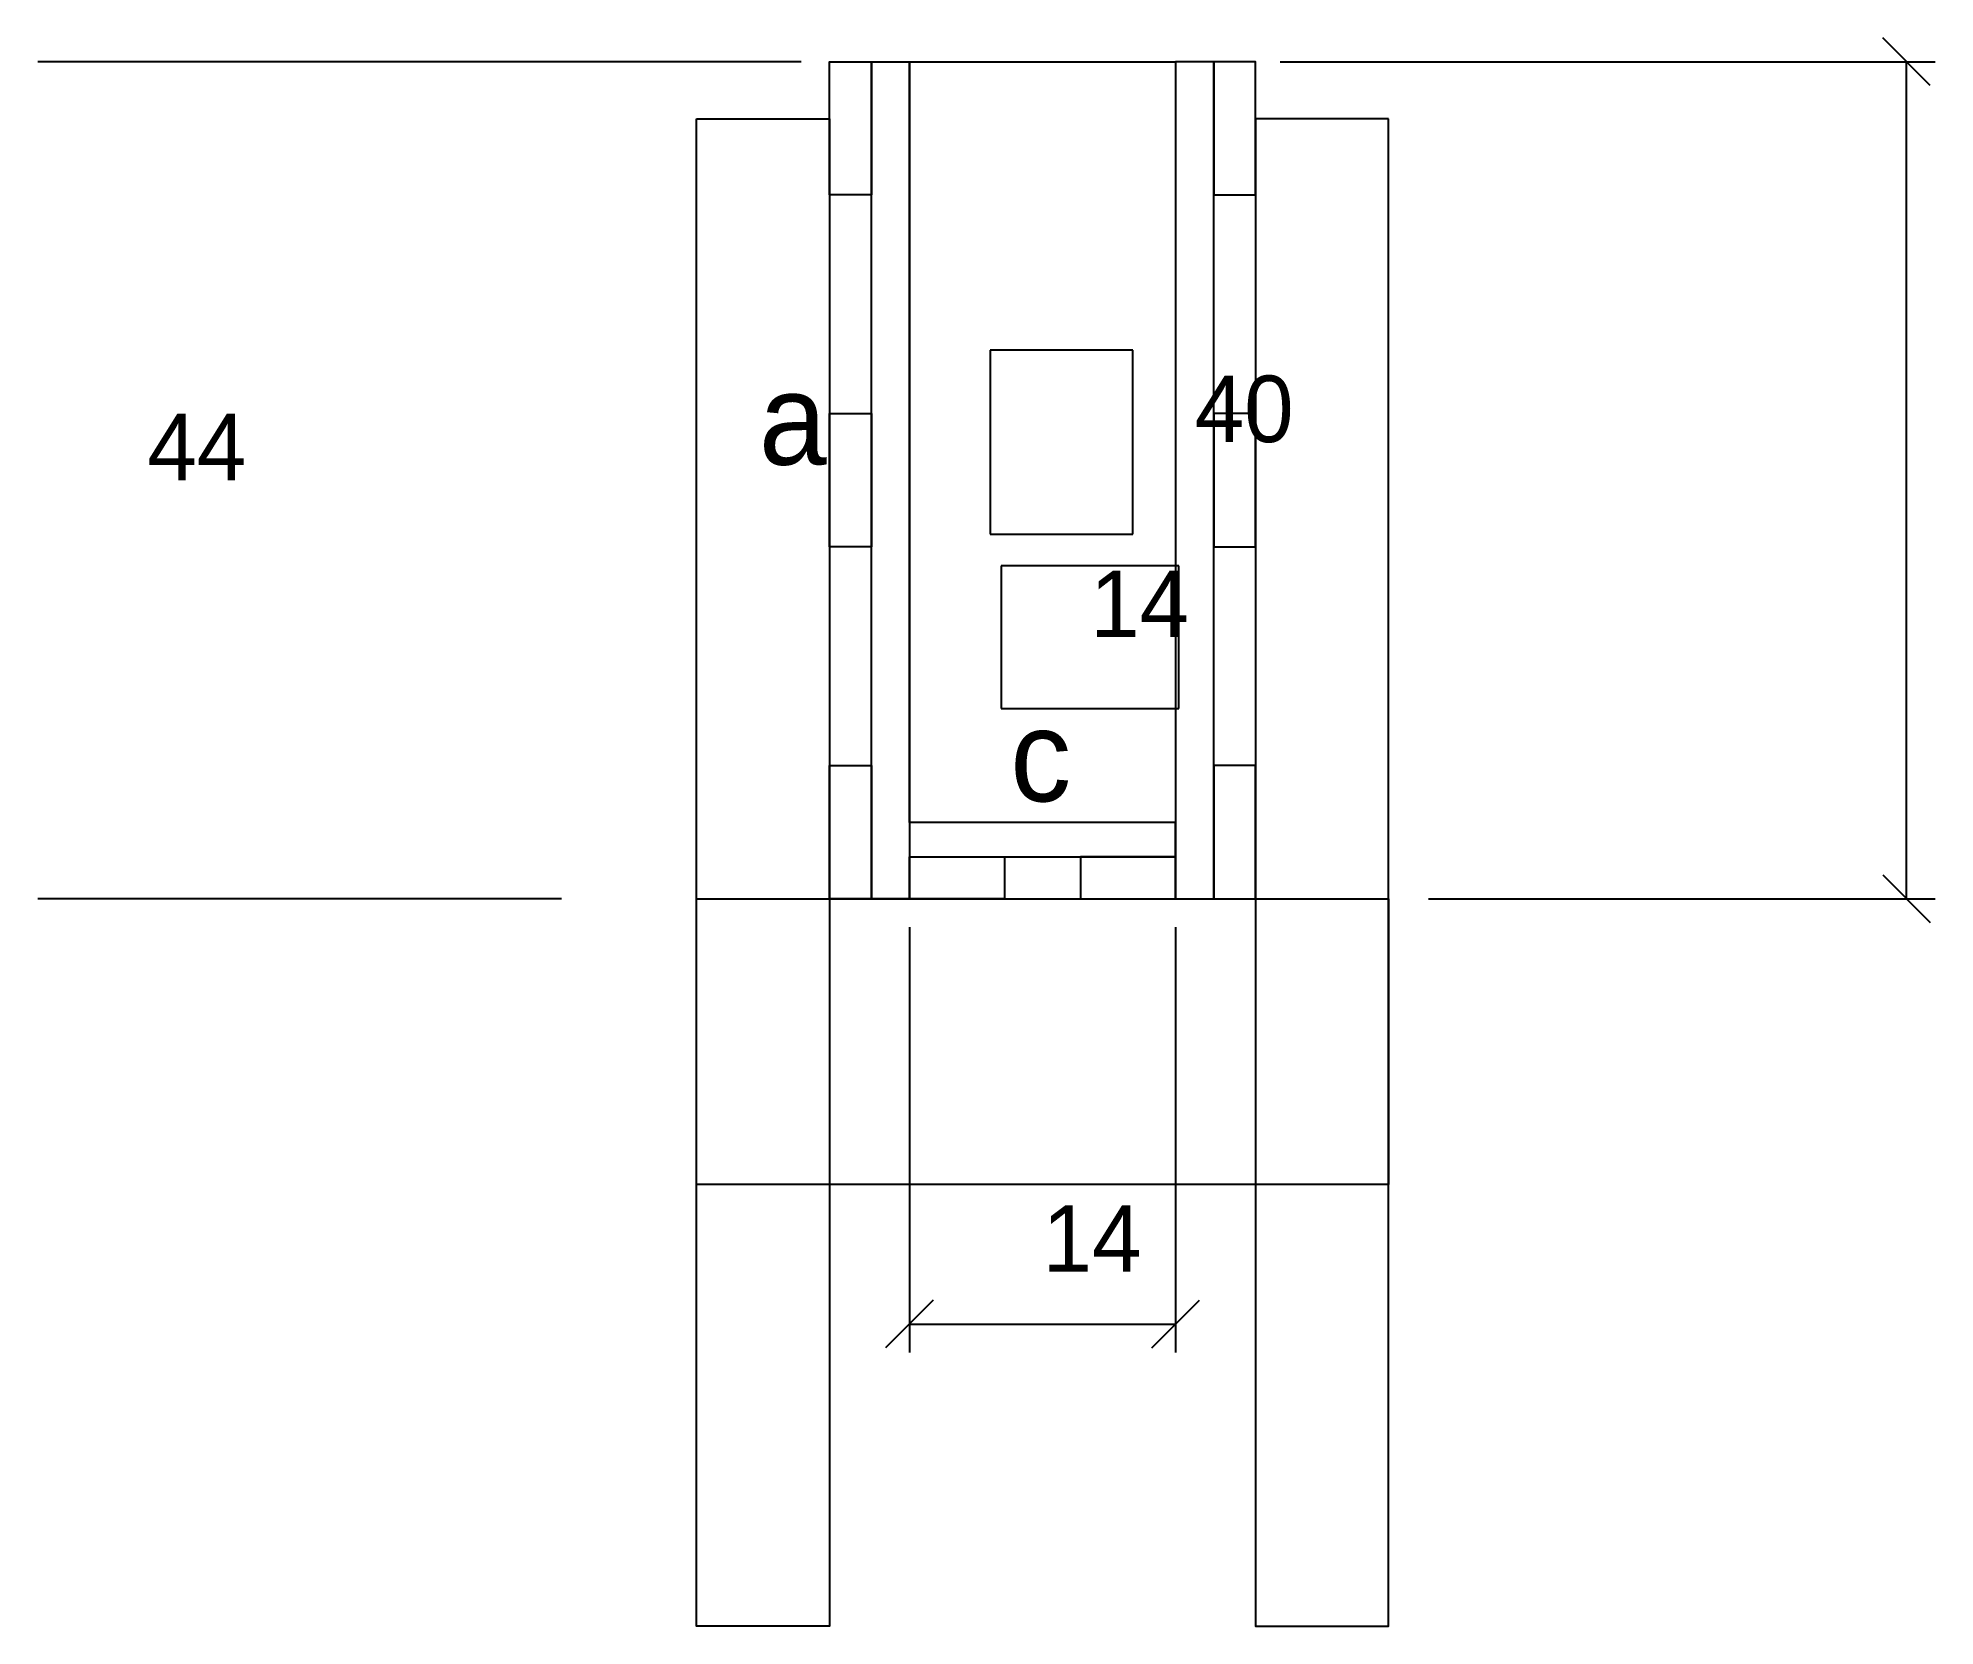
# Model space of a CAD drawing. Extents: x -21 to 178, y -244 to -77.
import ezdxf

# ---------------------------------------------------------------- set-up
doc = ezdxf.new("R2010")
doc.units = 0
for name, color, linetype in [('CONCRETO', 251, 'Continuous'), ('COTA', 241, 'Continuous'), ('Cota Seção (2x)', 241, 'Continuous'), ('detalhes', 7, 'Continuous'), ('Madeira', 126, 'Continuous'), ('Painéis', 200, 'Continuous'), ('SARR_3.5x7', 81, 'Continuous')]:
    doc.layers.add(name, color=color, linetype=linetype)

msp = doc.modelspace()

# ---------------------------------------------------------------- linework, layer by layer
at = {"layer": 'CONCRETO', "color": 251}
msp.add_lwpolyline([(70.5, -79.75), (98.5, -79.75), (98.5, -107.75), (98.5, -159.75), (70.5, -159.75), (70.5, -79.75)], dxfattribs=at)
at = {"layer": 'COTA', "color": 4}
for p, q in [((59.1, -79.75), (-21.157, -79.75)), ((109.5, -79.75), (178.372, -79.75)), ((175.372, -167.75), (175.372, -79.75)), ((33.9, -167.75), (-21.157, -167.75)), ((125.1, -167.75), (178.372, -167.75)), ((70.5, -170.75), (70.5, -215.477)), ((98.5, -170.75), (98.5, -215.477)), ((70.5, -212.477), (98.5, -212.477))]:
    msp.add_line(p, q, dxfattribs=at)
at = {"layer": 'COTA'}
for points in [[(177.872, -82.25), (172.872, -77.25)], [(172.872, -165.25), (177.872, -170.25)], [(73, -209.977), (68, -214.977)], [(96, -214.977), (101, -209.977)]]:
    msp.add_lwpolyline(points, dxfattribs=at)
at = {"layer": 'Cota Seção (2x)', "color": 180}
for p, q in [((79, -110.083), (79, -129.417)), ((94, -110.083), (79, -110.083)), ((94, -129.417), (94, -110.083)), ((79, -129.417), (94, -129.417)), ((80.167, -132.75), (80.167, -147.75)), ((98.833, -132.75), (80.167, -132.75)), ((98.833, -147.75), (98.833, -132.75)), ((80.167, -147.75), (98.833, -147.75))]:
    msp.add_line(p, q, dxfattribs=at)
at = {"layer": 'Madeira', "color": 126}
for points in [[(66.5, -93.75), (62.1, -93.75), (62.1, -79.75), (66.5, -79.75), (66.5, -93.75)], [(102.5, -93.75), (106.9, -93.75), (106.9, -79.75), (102.5, -79.75), (102.5, -93.75)], [(66.5, -130.75), (62.1, -130.75), (62.1, -116.75), (66.5, -116.75), (66.5, -130.75)], [(102.5, -130.75), (106.9, -130.75), (106.9, -116.75), (102.5, -116.75), (102.5, -130.75)], [(66.5, -167.75), (62.1, -167.75), (62.1, -153.75), (66.5, -153.75), (66.5, -167.75)], [(102.5, -167.75), (106.9, -167.75), (106.9, -153.75), (102.5, -153.75), (102.5, -167.75)], [(70.5, -167.75), (70.5, -163.35), (80.5, -163.35), (80.5, -167.75), (70.5, -167.75)], [(98.5, -167.75), (98.5, -163.35), (88.5, -163.35), (88.5, -167.75), (98.5, -167.75)]]:
    msp.add_lwpolyline(points, dxfattribs=at)
at = {"layer": 'Painéis', "color": 200}
for points in [[(66.5, -79.75), (70.5, -79.75), (70.5, -167.75), (66.5, -167.75), (66.5, -79.75)], [(102.5, -79.75), (98.5, -79.75), (98.5, -167.75), (102.5, -167.75), (102.5, -79.75)], [(98.5, -163.35), (98.5, -159.75), (70.5, -159.75), (70.5, -163.35), (98.5, -163.35)]]:
    msp.add_lwpolyline(points, dxfattribs=at)
at = {"layer": 'SARR_3.5x7', "color": 81}
for points in [[(48.1, -85.75), (62.1, -85.75), (62.1, -244.228), (48.1, -244.228), (48.1, -85.75)], [(120.9, -85.75), (106.9, -85.75), (106.9, -244.228), (120.9, -244.228), (120.9, -85.75)], [(48.1, -167.75), (120.9, -167.75), (120.9, -197.808), (48.1, -197.808), (48.1, -167.75)]]:
    msp.add_lwpolyline(points, dxfattribs=at)

# ---------------------------------------------------------------- texts
at = {"layer": 'COTA', "color": 1}
for s, p in [('44', (-9.657, -123.75)), ('14', (84.5, -206.977))]:
    msp.add_text(s, height=7, dxfattribs=at).set_placement(p)
at = {"layer": 'Cota Seção (2x)', "color": 1}
for s, p in [('40', (100.5, -119.75)), ('14', (89.5, -140.25))]:
    msp.add_text(s, height=7, dxfattribs=at).set_placement(p)
at = {"layer": 'detalhes', "color": 4}
for s, p in [('a', (54.671, -122.117)), ('c', (81.1, -157.514))]:
    msp.add_text(s, height=9.6, dxfattribs=at).set_placement(p)

doc.saveas('drawing.dxf')
